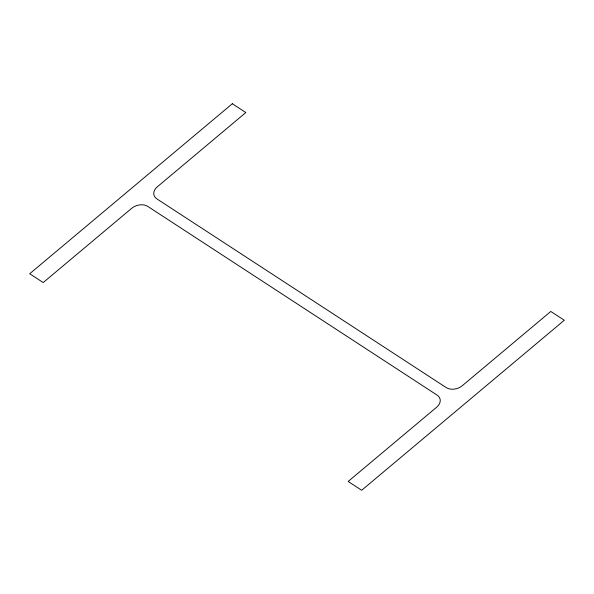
<?xml version="1.0" encoding="UTF-8"?>
<svg xmlns="http://www.w3.org/2000/svg" width="594" height="594" viewBox="0 0 594 594"><rect width="100%" height="100%" fill="white"/><g stroke="black" fill="none" stroke-linecap="round" stroke-linejoin="round"><path stroke-width="0.89" d="M232.336 103.727L29.7 273.752L43.206 282.558L131.712 208.294A11.613 8.301 -16.6 0 1 147.802 206.422L437.169 395.159A11.613 8.301 -16.6 0 1 436.672 407.202L348.166 481.459L361.664 490.273L564.3 320.248L550.794 311.442L462.288 385.706A11.613 8.301 -16.6 0 1 446.198 387.578L156.831 198.842A11.613 8.301 -16.6 0 1 157.328 186.798L245.834 112.541L232.336 103.727"/></g></svg>
